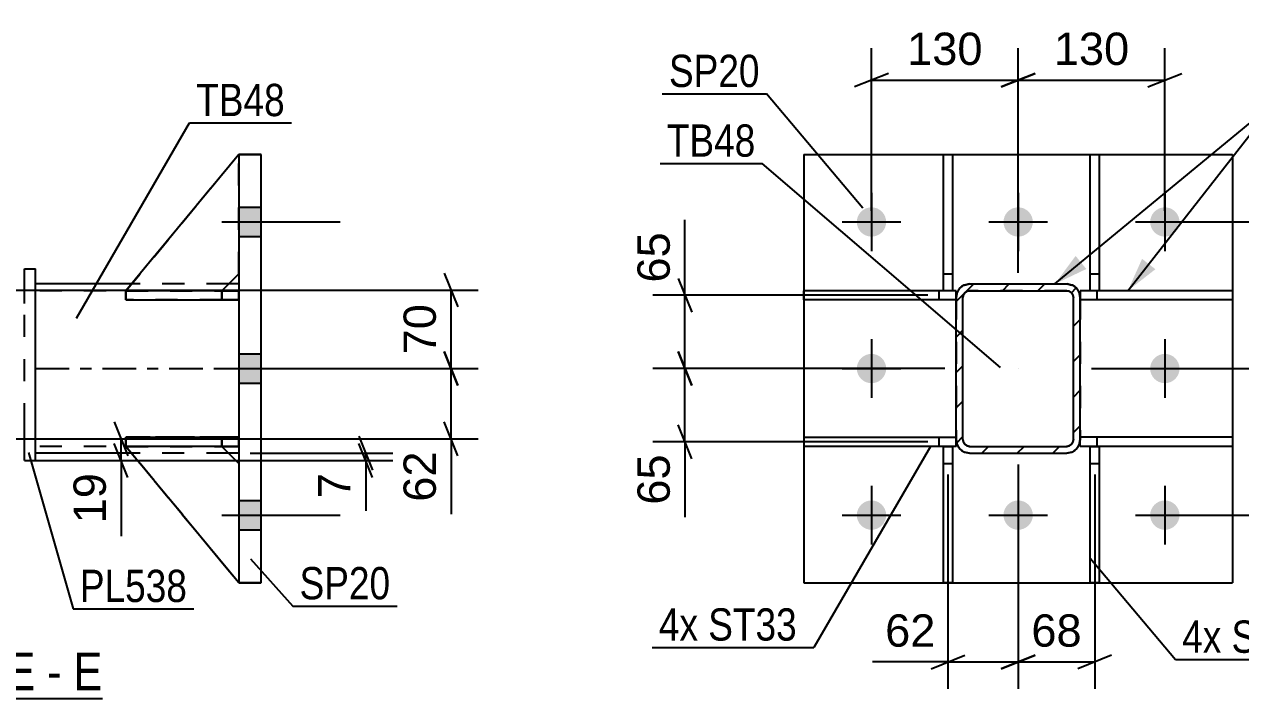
# Model space of a CAD drawing. Header units: millimetres. Extents: x 0 to 841, y 0 to 594.
# Drawn here: x 215.9 to 323.7, y 111.7 to 171.5 of the extents above; entities that cross this region are included whole.
import ezdxf

# ---------------------------------------------------------------- set-up
doc = ezdxf.new("R2010")
doc.units = ezdxf.units.MM
doc.linetypes.add('DXK_LINE_DOT2', pattern=[3.9198, 1.9599, -1.9599])
doc.linetypes.add('DXK_LINE_DOT3', pattern=[5.9187, 2.979, -0.9799, 0.9799, -0.9799])
doc.styles.add('Arial', font='ARIAL.TTF', dxfattribs={"height": 0.2})
doc.styles.add('Arial Narrow', font='ARIALN.TTF', dxfattribs={"height": 0.2})

# ---------------------------------------------------------------- blocks, each defined once
blk = doc.blocks.new('Unknown-317311729-48 - 5250')
at = {"color": 6, "linetype": 'Continuous'}
blk.add_line((195.2, 111.68), (222.85, 111.68), dxfattribs=at)
at = {"color": 0, "linetype": 'Continuous'}
for points in [[(213.31, 112.43), (213.31, 115.93), (195.2, 115.93), (195.2, 112.43)], [(216.91, 112.43), (216.91, 115.93), (214.36, 115.93), (214.36, 112.43)], [(219.24, 112.43), (219.24, 115.93), (217.96, 115.93), (217.96, 112.43)], [(222.85, 112.43), (222.85, 115.93), (220.29, 115.93), (220.29, 112.43)]]:
    blk.add_wipeout(points, dxfattribs=at)
at = {"color": 7, "linetype": 'Continuous', "style": 'Arial Narrow'}
for s, p in [('SECTION ', (195.2, 112.43)), ('E', (214.36, 112.43)), ('E', (220.29, 112.43)), ('-', (217.96, 112.43))]:
    blk.add_text(s, height=3.34, dxfattribs=at).set_placement(p)
blk = doc.blocks.new('Part-317311729-5839 - 5611')
at = {"color": 2, "linetype": 'Continuous'}
for p, q in [((323.02, 134.86), (309.52, 134.86)), ((323.02, 134.86), (323.02, 134.06)), ((309.52, 134.06), (309.52, 134.66)), ((323.02, 134.06), (309.52, 134.06))]:
    blk.add_line(p, q, dxfattribs=at)
at = {"color": 7, "linetype": 'DXK_LINE_DOT2'}
for p, q in [((309.52, 134.66), (309.52, 134.86)), ((311.02, 134.06), (311.02, 134.86))]:
    blk.add_line(p, q, dxfattribs=at)
blk = doc.blocks.new('Bolt-317311729-5646 - 5611')
at = {"linetype": 'Continuous'}
for points in [[(292.32, 153.96, -1), (289.72, 153.96, -1)], [(305.32, 153.96, -1), (302.72, 153.96, -1)], [(318.32, 153.96, -1), (315.72, 153.96, -1)], [(292.32, 140.96, -1), (289.72, 140.96, -1)], [(318.32, 140.96, -1), (315.72, 140.96, -1)], [(292.32, 127.96, -1), (289.72, 127.96, -1)], [(305.32, 127.96, -1), (302.72, 127.96, -1)], [(318.32, 127.96, -1), (315.72, 127.96, -1)]]:
    blk.add_hatch(color=1, dxfattribs=at).paths.add_polyline_path(points)
at = {"color": 1, "linetype": 'Continuous'}
for p, q in [((291.02, 156.56), (291.02, 151.36)), ((304.02, 156.56), (304.02, 151.36)), ((317.02, 156.56), (317.02, 151.36)), ((288.42, 153.96), (293.62, 153.96)), ((301.42, 153.96), (306.62, 153.96)), ((314.42, 153.96), (319.62, 153.96)), ((291.02, 143.56), (291.02, 138.36)), ((317.02, 143.56), (317.02, 138.36)), ((288.42, 140.96), (293.62, 140.96)), ((314.42, 140.96), (319.62, 140.96)), ((291.02, 130.56), (291.02, 125.36)), ((304.02, 130.56), (304.02, 125.36)), ((317.02, 130.56), (317.02, 125.36)), ((288.42, 127.96), (293.62, 127.96)), ((301.42, 127.96), (306.62, 127.96)), ((314.42, 127.96), (319.62, 127.96))]:
    blk.add_line(p, q, dxfattribs=at)
blk = doc.blocks.new('Part-317311729-5779 - 5611')
at = {"linetype": 'Continuous'}
h = blk.add_hatch(dxfattribs=at)
h.set_pattern_fill('', scale=0.7, style=0, pattern_type=0)
h.set_pattern_definition([(45, (309.1654, 148.1096), (-1.57154, 1.57154), [])])
h.paths.add_polyline_path([(309.43, 147.72), (309.17, 148.11), (308.78, 148.37), (308.32, 148.46), (299.72, 148.46), (299.26, 148.37), (298.87, 148.11), (298.61, 147.72), (298.52, 147.26), (298.52, 134.66), (298.61, 134.2), (298.87, 133.81), (299.26, 133.55), (299.72, 133.46), (308.32, 133.46), (308.78, 133.55), (309.17, 133.81), (309.43, 134.2), (309.52, 134.66), (309.52, 147.26)])
h.paths.add_polyline_path([(308.92, 134.66), (308.87, 134.43), (308.74, 134.24), (308.55, 134.11), (308.32, 134.06), (299.72, 134.06), (299.49, 134.11), (299.29, 134.24), (299.16, 134.43), (299.12, 134.66), (299.12, 147.26), (299.16, 147.49), (299.29, 147.69), (299.49, 147.82), (299.72, 147.86), (308.32, 147.86), (308.55, 147.82), (308.74, 147.69), (308.87, 147.49), (308.92, 147.26)])
at = {"color": 7, "linetype": 'DXK_LINE_DOT2'}
for p, q in [((298.52, 147.26), (298.61, 147.72)), ((299.26, 148.37), (299.72, 148.46)), ((299.49, 147.82), (299.29, 147.69)), ((299.72, 147.86), (299.49, 147.82)), ((299.72, 148.46), (308.32, 148.46)), ((308.32, 147.86), (299.72, 147.86)), ((308.32, 148.46), (308.78, 148.37)), ((308.55, 147.82), (308.32, 147.86)), ((308.74, 147.69), (308.55, 147.82)), ((309.43, 147.72), (309.52, 147.26)), ((298.52, 147.26), (298.52, 134.66)), ((299.16, 147.49), (299.12, 147.26)), ((299.12, 134.66), (299.12, 147.26)), ((299.29, 147.69), (299.16, 147.49)), ((308.87, 147.49), (308.74, 147.69)), ((308.92, 147.26), (308.87, 147.49)), ((308.92, 134.66), (308.92, 147.26)), ((309.52, 147.26), (309.52, 134.66)), ((298.61, 134.2), (298.52, 134.66)), ((299.12, 134.66), (299.16, 134.43)), ((299.16, 134.43), (299.29, 134.24)), ((299.29, 134.24), (299.49, 134.11)), ((299.49, 134.11), (299.72, 134.06)), ((299.72, 134.06), (308.32, 134.06)), ((308.32, 134.06), (308.55, 134.11)), ((308.55, 134.11), (308.74, 134.24)), ((308.74, 134.24), (308.87, 134.43)), ((308.87, 134.43), (308.92, 134.66)), ((309.52, 134.66), (309.43, 134.2)), ((299.72, 133.46), (299.26, 133.55)), ((299.72, 133.46), (308.32, 133.46)), ((308.78, 133.55), (308.32, 133.46))]:
    blk.add_line(p, q, dxfattribs=at)
at = {"color": 2, "linetype": 'Continuous'}
for p, q in [((298.61, 147.72), (298.52, 147.26)), ((299.72, 148.46), (299.26, 148.37)), ((299.29, 147.69), (299.49, 147.82)), ((299.49, 147.82), (299.72, 147.86)), ((299.72, 148.46), (308.32, 148.46)), ((299.72, 147.86), (308.32, 147.86)), ((308.78, 148.37), (308.32, 148.46)), ((308.32, 147.86), (308.55, 147.82)), ((308.55, 147.82), (308.74, 147.69)), ((309.52, 147.26), (309.43, 147.72)), ((298.52, 134.66), (298.52, 147.26)), ((299.12, 147.26), (299.16, 147.49)), ((299.12, 134.66), (299.12, 147.26)), ((299.16, 147.49), (299.29, 147.69)), ((308.74, 147.69), (308.87, 147.49)), ((308.87, 147.49), (308.92, 147.26)), ((308.92, 134.66), (308.92, 147.26)), ((309.52, 134.66), (309.52, 147.26)), ((298.52, 134.66), (298.61, 134.2)), ((299.16, 134.43), (299.12, 134.66)), ((299.29, 134.24), (299.16, 134.43)), ((299.49, 134.11), (299.29, 134.24)), ((299.72, 134.06), (299.49, 134.11)), ((299.72, 134.06), (308.32, 134.06)), ((308.55, 134.11), (308.32, 134.06)), ((308.74, 134.24), (308.55, 134.11)), ((308.87, 134.43), (308.74, 134.24)), ((308.92, 134.66), (308.87, 134.43)), ((309.43, 134.2), (309.52, 134.66)), ((299.26, 133.55), (299.72, 133.46)), ((299.72, 133.46), (308.32, 133.46)), ((308.32, 133.46), (308.78, 133.55))]:
    blk.add_line(p, q, dxfattribs=at)
at = {"color": 7, "linetype": 'DXK_LINE_DOT3'}
blk.add_line((304.02, 140.96), (304.02, 140.96), dxfattribs=at)
at = {"color": 7, "linetype": 'DXK_LINE_DOT2'}
for centre, start, end in [((299.72, 147.26), 112.5, 157.5), ((308.32, 147.26), 22.5, 67.5), ((299.72, 134.66), 202.5, 247.5), ((308.32, 134.66), 292.5, 337.5)]:
    blk.add_arc(centre, 1.2, start, end, dxfattribs=at)
at = {"color": 2, "linetype": 'Continuous'}
for centre, start, end in [((299.72, 147.26), 112.5, 157.5), ((308.32, 147.26), 22.5, 67.5), ((299.72, 134.66), 202.5, 247.5), ((308.32, 134.66), 292.5, 337.5)]:
    blk.add_arc(centre, 1.2, start, end, dxfattribs=at)
blk = doc.blocks.new('Part-317311729-5731 - 5611')
at = {"color": 2, "linetype": 'Continuous'}
for p, q in [((309.52, 147.86), (309.52, 147.26)), ((310.4, 147.86), (309.52, 147.86)), ((323.02, 147.86), (311.2, 147.86)), ((323.02, 147.86), (323.02, 147.06)), ((323.02, 147.06), (309.52, 147.06))]:
    blk.add_line(p, q, dxfattribs=at)
at = {"color": 7, "linetype": 'DXK_LINE_DOT2'}
for p, q in [((311.2, 147.86), (310.4, 147.86)), ((311.02, 147.06), (311.02, 147.86)), ((309.52, 147.26), (309.52, 147.06))]:
    blk.add_line(p, q, dxfattribs=at)
blk = doc.blocks.new('Part-317311729-5757 - 5611')
at = {"color": 2, "linetype": 'Continuous'}
for p, q in [((285.02, 159.96), (323.02, 159.96)), ((285.02, 159.96), (285.02, 121.96)), ((323.02, 159.96), (323.02, 121.96)), ((285.02, 121.96), (323.02, 121.96))]:
    blk.add_line(p, q, dxfattribs=at)
blk = doc.blocks.new('Part-317311729-5794 - 5611')
at = {"color": 2, "linetype": 'Continuous'}
for p, q in [((310.4, 121.96), (310.4, 134.05)), ((310.4, 134.05), (311.2, 134.05)), ((311.2, 134.05), (311.2, 121.96)), ((311.2, 121.96), (310.4, 121.96))]:
    blk.add_line(p, q, dxfattribs=at)
at = {"color": 7, "linetype": 'DXK_LINE_DOT2'}
blk.add_line((310.4, 132.55), (311.2, 132.55), dxfattribs=at)
blk = doc.blocks.new('Part-317311729-5814 - 5611')
at = {"color": 2, "linetype": 'Continuous'}
for p, q in [((297.4, 121.96), (297.4, 134.05)), ((297.4, 134.05), (298.2, 134.05)), ((298.2, 134.05), (298.2, 121.96)), ((298.2, 121.96), (297.4, 121.96))]:
    blk.add_line(p, q, dxfattribs=at)
at = {"color": 7, "linetype": 'DXK_LINE_DOT2'}
blk.add_line((297.4, 132.55), (298.2, 132.55), dxfattribs=at)
blk = doc.blocks.new('Part-317311729-5819 - 5611')
at = {"color": 2, "linetype": 'Continuous'}
for p, q in [((310.4, 147.85), (310.4, 159.96)), ((310.4, 159.96), (311.2, 159.96)), ((311.2, 159.96), (311.2, 147.85)), ((311.2, 147.85), (310.4, 147.85))]:
    blk.add_line(p, q, dxfattribs=at)
at = {"color": 7, "linetype": 'DXK_LINE_DOT2'}
blk.add_line((310.4, 149.35), (311.2, 149.35), dxfattribs=at)
blk = doc.blocks.new('Part-317311729-5824 - 5611')
at = {"color": 2, "linetype": 'Continuous'}
for p, q in [((297.4, 147.85), (297.4, 159.96)), ((297.4, 159.96), (298.2, 159.96)), ((298.2, 159.96), (298.2, 147.85)), ((298.2, 147.85), (297.4, 147.85))]:
    blk.add_line(p, q, dxfattribs=at)
at = {"color": 7, "linetype": 'DXK_LINE_DOT2'}
blk.add_line((297.4, 149.35), (298.2, 149.35), dxfattribs=at)
blk = doc.blocks.new('Part-317311729-5829 - 5611')
at = {"color": 2, "linetype": 'Continuous'}
for p, q in [((285.02, 134.86), (298.52, 134.86)), ((285.02, 134.86), (285.02, 134.06)), ((298.52, 134.06), (285.02, 134.06)), ((298.52, 134.06), (298.52, 134.66))]:
    blk.add_line(p, q, dxfattribs=at)
at = {"color": 7, "linetype": 'DXK_LINE_DOT2'}
for p, q in [((297.02, 134.06), (297.02, 134.86)), ((298.52, 134.86), (298.52, 134.66))]:
    blk.add_line(p, q, dxfattribs=at)
blk = doc.blocks.new('Part-317311729-5834 - 5611')
at = {"color": 2, "linetype": 'Continuous'}
for p, q in [((285.02, 147.06), (285.02, 147.86)), ((297.4, 147.86), (285.02, 147.86)), ((298.52, 147.86), (298.2, 147.86)), ((298.52, 147.26), (298.52, 147.86)), ((298.52, 147.06), (285.02, 147.06))]:
    blk.add_line(p, q, dxfattribs=at)
at = {"color": 7, "linetype": 'DXK_LINE_DOT2'}
for p, q in [((297.02, 147.06), (297.02, 147.86)), ((298.2, 147.86), (297.4, 147.86)), ((298.52, 147.26), (298.52, 147.06))]:
    blk.add_line(p, q, dxfattribs=at)
blk = doc.blocks.new('Part-317311729-5280 - 5250')
at = {"color": 2, "linetype": 'Continuous'}
for p, q in [((215.94, 149.8), (216.94, 149.8)), ((215.94, 146.72), (215.94, 149.8)), ((216.94, 132.8), (216.94, 149.8)), ((215.94, 132.8), (215.94, 135.92)), ((215.94, 132.8), (216.94, 132.8))]:
    blk.add_line(p, q, dxfattribs=at)
at = {"color": 7, "linetype": 'DXK_LINE_DOT2'}
for p, q in [((215.94, 149.8), (216.94, 149.8)), ((215.94, 135.92), (215.94, 146.72)), ((215.94, 132.8), (216.94, 132.8))]:
    blk.add_line(p, q, dxfattribs=at)
blk = doc.blocks.new('Bolt-317311729-5406 - 5250')
at = {"linetype": 'Continuous'}
for points in [[(236.94, 152.66), (236.94, 155.26), (234.94, 155.26), (234.94, 152.66)], [(236.94, 152.66), (236.94, 155.26), (234.94, 155.26), (234.94, 152.66)], [(236.94, 152.66), (236.94, 155.26), (234.94, 155.26), (234.94, 152.66)], [(236.94, 139.66), (236.94, 142.26), (234.94, 142.26), (234.94, 139.66)], [(236.94, 139.66), (236.94, 142.26), (234.94, 142.26), (234.94, 139.66)], [(236.94, 126.66), (236.94, 129.26), (234.94, 129.26), (234.94, 126.66)], [(236.94, 126.66), (236.94, 129.26), (234.94, 129.26), (234.94, 126.66)], [(236.94, 126.66), (236.94, 129.26), (234.94, 129.26), (234.94, 126.66)]]:
    blk.add_hatch(color=1, dxfattribs=at).paths.add_polyline_path(points)
at = {"color": 1, "linetype": 'Continuous'}
for p, q in [((234.94, 155.26), (236.94, 155.26)), ((234.94, 155.26), (236.94, 155.26)), ((234.94, 155.26), (236.94, 155.26)), ((233.44, 153.96), (243.94, 153.96)), ((233.44, 153.96), (243.94, 153.96)), ((233.44, 153.96), (243.94, 153.96)), ((234.94, 152.66), (236.94, 152.66)), ((234.94, 152.66), (236.94, 152.66)), ((234.94, 152.66), (236.94, 152.66)), ((234.94, 142.26), (236.94, 142.26)), ((234.94, 142.26), (236.94, 142.26)), ((233.44, 140.96), (243.94, 140.96)), ((233.44, 140.96), (243.94, 140.96)), ((234.94, 139.66), (236.94, 139.66)), ((234.94, 139.66), (236.94, 139.66)), ((234.94, 129.26), (236.94, 129.26)), ((234.94, 129.26), (236.94, 129.26)), ((234.94, 129.26), (236.94, 129.26)), ((233.44, 127.96), (243.94, 127.96)), ((233.44, 127.96), (243.94, 127.96)), ((233.44, 127.96), (243.94, 127.96)), ((234.94, 126.66), (236.94, 126.66)), ((234.94, 126.66), (236.94, 126.66)), ((234.94, 126.66), (236.94, 126.66))]:
    blk.add_line(p, q, dxfattribs=at)
blk = doc.blocks.new('Part-317311729-5285 - 5250')
at = {"color": 2, "linetype": 'Continuous'}
for p, q in [((225.44, 148.46), (216.94, 148.46)), ((234.94, 148.46), (234.04, 148.46)), ((225.43, 133.46), (216.94, 133.46)), ((234.94, 133.46), (234.03, 133.46))]:
    blk.add_line(p, q, dxfattribs=at)
at = {"color": 7, "linetype": 'DXK_LINE_DOT2'}
for p, q in [((216.94, 133.46), (216.94, 148.46)), ((234.94, 147.86), (216.94, 147.86)), ((234.04, 148.46), (225.44, 148.46)), ((234.94, 148.46), (234.94, 133.46)), ((234.94, 134.06), (216.94, 134.06)), ((234.03, 133.46), (225.43, 133.46))]:
    blk.add_line(p, q, dxfattribs=at)
at = {"color": 7, "linetype": 'DXK_LINE_DOT3'}
blk.add_line((216.94, 140.96), (234.94, 140.96), dxfattribs=at)
blk = doc.blocks.new('Part-317311729-5286 - 5250')
at = {"color": 2, "linetype": 'Continuous'}
for p, q in [((224.94, 134.05), (224.94, 134.05)), ((233.44, 134.05), (224.94, 134.05)), ((234.94, 121.96), (224.94, 134.05)), ((233.44, 134.05), (233.44, 134.05)), ((233.44, 134.05), (234.94, 132.55))]:
    blk.add_line(p, q, dxfattribs=at)
at = {"color": 7, "linetype": 'DXK_LINE_DOT2'}
for p, q in [((224.94, 134.05), (233.44, 134.05)), ((234.94, 121.96), (224.94, 134.05)), ((233.44, 134.05), (234.94, 132.55)), ((234.94, 132.55), (234.94, 121.96))]:
    blk.add_line(p, q, dxfattribs=at)
blk = doc.blocks.new('Part-317311729-5287 - 5250')
at = {"color": 7, "linetype": 'DXK_LINE_DOT2'}
for p, q in [((224.94, 134.05), (233.44, 134.05)), ((234.94, 121.96), (224.94, 134.05)), ((224.94, 134.05), (224.94, 134.05)), ((233.44, 134.05), (224.94, 134.05)), ((224.94, 134.05), (234.94, 121.96)), ((233.44, 134.05), (234.94, 132.55)), ((233.44, 134.05), (233.44, 134.05)), ((234.94, 132.55), (233.44, 134.05)), ((234.94, 132.55), (234.94, 121.96))]:
    blk.add_line(p, q, dxfattribs=at)
blk = doc.blocks.new('Part-317311729-5288 - 5250')
at = {"color": 2, "linetype": 'Continuous'}
for p, q in [((234.94, 159.96), (224.94, 147.85)), ((234.94, 159.96), (234.94, 159.96)), ((234.94, 159.96), (234.94, 159.96)), ((233.45, 147.86), (234.94, 149.35)), ((226.18, 147.85), (224.94, 147.85)), ((224.94, 147.85), (224.94, 147.85))]:
    blk.add_line(p, q, dxfattribs=at)
at = {"color": 7, "linetype": 'DXK_LINE_DOT2'}
for p, q in [((234.94, 159.96), (224.94, 147.85)), ((234.94, 149.35), (234.94, 159.96)), ((233.44, 147.85), (234.94, 149.35)), ((233.44, 147.85), (224.94, 147.85)), ((233.44, 147.85), (226.18, 147.85)), ((233.44, 147.85), (233.45, 147.86)), ((233.44, 147.85), (233.44, 147.85))]:
    blk.add_line(p, q, dxfattribs=at)
blk = doc.blocks.new('Part-317311729-5289 - 5250')
at = {"color": 7, "linetype": 'DXK_LINE_DOT2'}
for p, q in [((234.94, 159.96), (224.94, 147.85)), ((224.94, 147.85), (234.94, 159.96)), ((234.94, 149.35), (234.94, 159.96)), ((233.44, 147.85), (234.94, 149.35)), ((233.44, 147.85), (234.94, 149.35)), ((224.94, 147.85), (233.44, 147.85)), ((224.94, 147.85), (224.94, 147.85)), ((233.44, 147.85), (224.94, 147.85)), ((233.44, 147.85), (233.44, 147.85))]:
    blk.add_line(p, q, dxfattribs=at)
blk = doc.blocks.new('Part-317311729-5290 - 5250')
at = {"color": 7, "linetype": 'DXK_LINE_DOT2'}
for p, q in [((224.94, 134.06), (224.94, 134.86)), ((224.94, 134.86), (233.44, 134.86)), ((234.94, 134.86), (224.94, 134.86)), ((233.44, 134.06), (233.44, 134.86)), ((233.44, 134.86), (234.94, 134.86)), ((234.94, 134.06), (234.94, 134.86)), ((234.94, 134.06), (234.94, 134.86)), ((234.94, 134.86), (234.94, 134.86)), ((233.44, 134.06), (224.94, 134.06)), ((224.94, 134.06), (234.94, 134.06)), ((234.94, 134.06), (233.44, 134.06)), ((234.94, 134.06), (234.94, 134.06))]:
    blk.add_line(p, q, dxfattribs=at)
blk = doc.blocks.new('Part-317311729-5291 - 5250')
at = {"color": 7, "linetype": 'DXK_LINE_DOT2'}
for p, q in [((224.94, 147.06), (224.94, 147.86)), ((224.94, 147.86), (233.44, 147.86)), ((234.94, 147.86), (224.94, 147.86)), ((233.44, 147.06), (233.44, 147.86)), ((233.44, 147.86), (234.94, 147.86)), ((234.94, 147.06), (234.94, 147.86)), ((234.94, 147.06), (234.94, 147.86)), ((234.94, 147.86), (234.94, 147.86)), ((233.44, 147.06), (224.94, 147.06)), ((224.94, 147.06), (234.94, 147.06)), ((234.94, 147.06), (233.44, 147.06)), ((234.94, 147.06), (234.94, 147.06))]:
    blk.add_line(p, q, dxfattribs=at)
blk = doc.blocks.new('Part-317311729-5292 - 5250')
at = {"color": 2, "linetype": 'Continuous'}
for p, q in [((224.94, 134.86), (234.94, 134.86)), ((224.94, 134.86), (224.94, 134.06)), ((234.94, 134.86), (234.94, 134.86)), ((234.94, 134.06), (234.94, 134.86)), ((234.94, 134.06), (224.94, 134.06))]:
    blk.add_line(p, q, dxfattribs=at)
at = {"color": 7, "linetype": 'DXK_LINE_DOT2'}
for p, q in [((233.44, 134.86), (224.94, 134.86)), ((234.94, 134.86), (233.44, 134.86)), ((233.44, 134.86), (233.44, 134.06)), ((234.94, 134.86), (234.94, 134.86)), ((224.94, 134.06), (233.44, 134.06)), ((233.44, 134.06), (234.94, 134.06))]:
    blk.add_line(p, q, dxfattribs=at)
blk = doc.blocks.new('Part-317311729-5293 - 5250')
at = {"color": 2, "linetype": 'Continuous'}
for p, q in [((224.94, 147.86), (224.94, 147.86)), ((224.94, 147.86), (224.94, 147.06)), ((234.94, 147.86), (226.18, 147.86)), ((234.94, 147.86), (234.94, 147.86)), ((234.94, 147.86), (234.94, 147.06)), ((224.94, 147.06), (234.94, 147.06))]:
    blk.add_line(p, q, dxfattribs=at)
at = {"color": 7, "linetype": 'DXK_LINE_DOT2'}
for p, q in [((226.18, 147.86), (224.94, 147.86)), ((233.44, 147.86), (224.94, 147.86)), ((233.44, 147.86), (234.94, 147.86)), ((233.44, 147.86), (233.44, 147.06)), ((234.94, 147.86), (234.94, 147.86)), ((224.94, 147.06), (233.44, 147.06)), ((233.44, 147.06), (234.94, 147.06))]:
    blk.add_line(p, q, dxfattribs=at)
blk = doc.blocks.new('Part-317311729-5311 - 5250')
at = {"color": 2, "linetype": 'Continuous'}
for p, q in [((234.94, 159.96), (236.94, 159.96)), ((234.94, 159.96), (234.94, 159.96)), ((234.94, 159.96), (234.94, 121.96)), ((236.94, 159.96), (236.94, 159.96)), ((236.94, 121.96), (236.94, 159.96)), ((236.94, 121.96), (234.94, 121.96))]:
    blk.add_line(p, q, dxfattribs=at)
at = {"color": 7, "linetype": 'DXK_LINE_DOT2'}
for p, q in [((236.94, 159.96), (234.94, 159.96)), ((234.94, 121.96), (234.94, 121.96)), ((234.94, 121.96), (236.94, 121.96)), ((236.94, 121.96), (236.94, 121.96))]:
    blk.add_line(p, q, dxfattribs=at)
blk = doc.blocks.new('StraightDimension-317311729-5860 - 5611')
at = {"color": 7, "linetype": 'Continuous'}
for p, q in [((274.49, 147.46), (274.49, 154.16)), ((274.49, 147.46), (274.49, 154.16)), ((273.89, 148.96), (275.09, 145.96)), ((296.02, 147.46), (271.64, 147.46)), ((274.49, 140.96), (274.49, 147.46)), ((275.09, 139.46), (273.89, 142.46)), ((297.52, 140.96), (271.64, 140.96))]:
    blk.add_line(p, q, dxfattribs=at)
at = {"color": 0}
blk.add_wipeout([(273.74, 153.64), (269.54, 153.64), (269.54, 147.99), (273.74, 147.99)], dxfattribs=at)
at = {"color": 3, "style": 'Arial'}
blk.add_text('65', height=2.865, rotation=90.0002, dxfattribs=at).set_placement((273.14, 148.59))
blk = doc.blocks.new('StraightDimension-317311729-5841 - 5611')
at = {"color": 7, "linetype": 'Continuous'}
for p, q in [((297.8, 131.55), (297.8, 112.54)), ((304.02, 132.46), (304.02, 112.54)), ((296.3, 114.34), (299.3, 115.54)), ((305.52, 115.54), (302.52, 114.34)), ((297.8, 114.94), (291.1, 114.94)), ((297.8, 114.94), (291.1, 114.94)), ((297.8, 114.94), (304.02, 114.94))]:
    blk.add_line(p, q, dxfattribs=at)
at = {"color": 0}
blk.add_wipeout([(297.28, 115.69), (297.28, 119.89), (291.63, 119.89), (291.63, 115.69)], dxfattribs=at)
at = {"color": 3, "style": 'Arial'}
blk.add_text('62', height=2.865, dxfattribs=at).set_placement((292.23, 116.29))
blk = doc.blocks.new('StraightDimension-317311729-5847 - 5611')
at = {"color": 7, "linetype": 'Continuous'}
for p, q in [((304.02, 132.46), (304.02, 112.54)), ((310.8, 131.55), (310.8, 112.54)), ((302.52, 114.34), (305.52, 115.54)), ((312.3, 115.54), (309.3, 114.34)), ((304.02, 114.94), (310.8, 114.94))]:
    blk.add_line(p, q, dxfattribs=at)
at = {"color": 0}
blk.add_wipeout([(310.23, 115.69), (310.23, 119.89), (304.59, 119.89), (304.59, 115.69)], dxfattribs=at)
at = {"color": 3, "style": 'Arial'}
blk.add_text('68', height=2.865, dxfattribs=at).set_placement((305.19, 116.29))
blk = doc.blocks.new('StraightDimension-317311729-5853 - 5611')
at = {"color": 7, "linetype": 'Continuous'}
for p, q in [((273.89, 142.46), (275.09, 139.46)), ((297.52, 140.96), (271.64, 140.96)), ((274.49, 134.46), (274.49, 140.96)), ((275.09, 132.96), (273.89, 135.96)), ((296.02, 134.46), (271.64, 134.46)), ((274.49, 134.46), (274.49, 127.77)), ((274.49, 134.46), (274.49, 127.77))]:
    blk.add_line(p, q, dxfattribs=at)
at = {"color": 0}
blk.add_wipeout([(273.74, 133.94), (269.54, 133.94), (269.54, 128.29), (273.74, 128.29)], dxfattribs=at)
at = {"color": 3, "style": 'Arial'}
blk.add_text('65', height=2.865, rotation=90.0002, dxfattribs=at).set_placement((273.14, 128.89))
blk = doc.blocks.new('StraightDimension-317311729-5867 - 5611')
at = {"color": 7, "linetype": 'Continuous'}
for p, q in [((304.02, 149.46), (304.02, 169.39)), ((317.02, 154.96), (317.02, 169.39)), ((305.52, 167.14), (302.52, 165.94)), ((315.52, 165.94), (318.52, 167.14)), ((304.02, 166.54), (317.02, 166.54))]:
    blk.add_line(p, q, dxfattribs=at)
at = {"color": 0}
blk.add_wipeout([(314.45, 167.29), (314.45, 171.49), (306.58, 171.49), (306.58, 167.29)], dxfattribs=at)
at = {"color": 3, "style": 'Arial'}
blk.add_text('130', height=2.865, dxfattribs=at).set_placement((307.18, 167.89))
blk = doc.blocks.new('StraightDimension-317311729-5880 - 5611')
at = {"color": 7, "linetype": 'Continuous'}
for p, q in [((291.02, 154.96), (291.02, 169.39)), ((304.02, 149.46), (304.02, 169.39)), ((292.52, 167.14), (289.52, 165.94)), ((302.52, 165.94), (305.52, 167.14)), ((291.02, 166.54), (304.02, 166.54))]:
    blk.add_line(p, q, dxfattribs=at)
at = {"color": 0}
blk.add_wipeout([(301.45, 167.29), (301.45, 171.49), (293.58, 171.49), (293.58, 167.29)], dxfattribs=at)
at = {"color": 3, "style": 'Arial'}
blk.add_text('130', height=2.865, dxfattribs=at).set_placement((294.18, 167.89))
blk = doc.blocks.new('StraightDimension-317311729-5894 - 5611')
at = {"color": 7, "linetype": 'Continuous'}
for p, q in [((332.65, 139.46), (331.45, 142.46)), ((310.52, 140.96), (334.45, 140.96)), ((332.05, 127.96), (332.05, 140.96)), ((331.45, 129.46), (332.65, 126.46)), ((318.02, 127.96), (334.45, 127.96))]:
    blk.add_line(p, q, dxfattribs=at)
at = {"color": 0}
blk.add_wipeout([(331.3, 138.4), (327.1, 138.4), (327.1, 130.53), (331.3, 130.53)], dxfattribs=at)
at = {"color": 3, "style": 'Arial'}
blk.add_text('130', height=2.865, rotation=90.0002, dxfattribs=at).set_placement((330.7, 131.13))
blk = doc.blocks.new('StraightDimension-317311729-5904 - 5611')
at = {"color": 7, "linetype": 'Continuous'}
for p, q in [((332.65, 152.46), (331.45, 155.46)), ((318.02, 153.96), (334.45, 153.96)), ((332.05, 140.96), (332.05, 153.96)), ((331.45, 142.46), (332.65, 139.46)), ((310.52, 140.96), (334.45, 140.96))]:
    blk.add_line(p, q, dxfattribs=at)
at = {"color": 0}
blk.add_wipeout([(331.3, 151.4), (327.1, 151.4), (327.1, 143.53), (331.3, 143.53)], dxfattribs=at)
at = {"color": 3, "style": 'Arial'}
blk.add_text('130', height=2.865, rotation=90.0002, dxfattribs=at).set_placement((330.7, 144.13))
blk = doc.blocks.new('StraightDimension-317311729-5464 - 5250')
at = {"color": 7, "linetype": 'Continuous'}
for p, q in [((253.16, 149.42), (254.36, 146.42)), ((212.62, 147.92), (256.16, 147.92)), ((253.76, 140.96), (253.76, 147.92)), ((254.36, 139.46), (253.16, 142.46)), ((237.94, 140.96), (256.16, 140.96))]:
    blk.add_line(p, q, dxfattribs=at)
at = {"color": 0}
blk.add_wipeout([(253.01, 147.27), (248.81, 147.27), (248.81, 141.62), (253.01, 141.62)], dxfattribs=at)
at = {"color": 3, "style": 'Arial'}
blk.add_text('70', height=2.865, rotation=90.0002, dxfattribs=at).set_placement((252.41, 142.22))
blk = doc.blocks.new('StraightDimension-317311729-5497 - 5250')
at = {"color": 7, "linetype": 'Continuous'}
for p, q in [((245.59, 134.96), (246.79, 131.96)), ((246.79, 131.3), (245.59, 134.3)), ((217.94, 132.8), (248.59, 132.8)), ((235.94, 133.46), (248.59, 133.46)), ((246.19, 132.8), (246.19, 133.46)), ((246.19, 132.8), (246.19, 128.33)), ((246.19, 132.8), (246.19, 128.33))]:
    blk.add_line(p, q, dxfattribs=at)
at = {"color": 0}
blk.add_wipeout([(245.44, 132.28), (241.24, 132.28), (241.24, 128.85), (245.44, 128.85)], dxfattribs=at)
at = {"color": 3, "style": 'Arial'}
blk.add_text('7', height=2.87, rotation=90.0002, dxfattribs=at).set_placement((244.84, 129.45))
blk = doc.blocks.new('StraightDimension-317311729-5449 - 5250')
at = {"color": 7, "linetype": 'Continuous'}
for p, q in [((223.91, 136.22), (225.11, 133.22)), ((214.46, 134.72), (226.91, 134.72)), ((225.11, 131.3), (223.91, 134.3)), ((224.51, 132.8), (224.51, 134.72)), ((216.94, 132.8), (226.91, 132.8)), ((224.51, 132.8), (224.51, 126.1)), ((224.51, 132.8), (224.51, 126.1))]:
    blk.add_line(p, q, dxfattribs=at)
at = {"color": 0}
blk.add_wipeout([(223.76, 132.28), (219.56, 132.28), (219.56, 126.63), (223.76, 126.63)], dxfattribs=at)
at = {"color": 3, "style": 'Arial'}
blk.add_text('19', height=2.865, rotation=90.0002, dxfattribs=at).set_placement((223.16, 127.23))
blk = doc.blocks.new('StraightDimension-317311729-5457 - 5250')
at = {"color": 7, "linetype": 'Continuous'}
for p, q in [((253.16, 142.46), (254.36, 139.46)), ((237.94, 140.96), (256.16, 140.96)), ((253.76, 134.72), (253.76, 140.96)), ((254.36, 133.22), (253.16, 136.22)), ((212.62, 134.72), (256.16, 134.72)), ((253.76, 134.72), (253.76, 128.03)), ((253.76, 134.72), (253.76, 128.03))]:
    blk.add_line(p, q, dxfattribs=at)
at = {"color": 0}
blk.add_wipeout([(253.01, 134.2), (248.81, 134.2), (248.81, 128.55), (253.01, 128.55)], dxfattribs=at)
at = {"color": 3, "style": 'Arial'}
blk.add_text('62', height=2.865, rotation=90.0002, dxfattribs=at).set_placement((252.41, 129.15))
blk = doc.blocks.new('Mark-317311729-5775 - 5611')
at = {"color": 30, "linetype": 'Continuous'}
for p in [(272.28, 159.15), (302.46, 141.06)]:
    blk.add_line(p, (281.33, 159.15), dxfattribs=at)
at = {"color": 0}
blk.add_wipeout([(280.73, 159.75), (280.73, 162.75), (272.88, 162.75), (272.88, 159.75)], dxfattribs=at)
blk.add_wipeout([(280.73, 159.75), (280.73, 162.75), (272.88, 162.75), (272.88, 159.75)], dxfattribs=at)
at = {"color": 3, "style": 'Arial Narrow'}
blk.add_text('TB48', height=2.863, dxfattribs=at).set_placement((272.88, 159.75))
blk = doc.blocks.new('Mark-317311729-5753 - 5611')
at = {"color": 30, "linetype": 'Continuous'}
for p in [(272.47, 165.33), (290.26, 155.18)]:
    blk.add_line(p, (281.71, 165.33), dxfattribs=at)
at = {"color": 0}
blk.add_wipeout([(281.11, 165.93), (281.11, 168.93), (273.07, 168.93), (273.07, 165.93)], dxfattribs=at)
blk.add_wipeout([(281.11, 165.93), (281.11, 168.93), (273.07, 168.93), (273.07, 165.93)], dxfattribs=at)
at = {"color": 3, "style": 'Arial Narrow'}
blk.add_text('SP20', height=2.863, dxfattribs=at).set_placement((273.07, 165.93))
blk = doc.blocks.new('MarkSet-317311729-5993 - 5611')
at = {"color": 30, "linetype": 'Continuous'}
for p, q in [((310.4, 124.14), (317.96, 115.15)), ((317.96, 115.15), (332.29, 115.15))]:
    blk.add_line(p, q, dxfattribs=at)
at = {"color": 0}
for points in [[(322.03, 115.75), (322.03, 118.75), (318.56, 118.75), (318.56, 115.75)], [(330.79, 115.75), (330.79, 118.75), (322.93, 118.75), (322.93, 115.75)]]:
    blk.add_wipeout(points, dxfattribs=at)
for points in [[(322.03, 115.75), (322.03, 118.75), (318.56, 118.75), (318.56, 115.75)], [(330.79, 115.75), (330.79, 118.75), (322.93, 118.75), (322.93, 115.75)]]:
    blk.add_wipeout(points, dxfattribs=at)
at = {"color": 3, "style": 'Arial Narrow'}
for s, p in [('4x', (318.56, 115.75)), ('ST32', (322.93, 115.75))]:
    blk.add_text(s, height=2.863, dxfattribs=at).set_placement(p)
blk = doc.blocks.new('WeldMark-317311729-5914 - 5611')
at = {"linetype": 'Continuous'}
for points in [[(310.06, 149.79), (307.27, 148.46), (309.11, 150.95)], [(316.18, 149.77), (313.74, 147.86), (315, 150.69)]]:
    blk.add_hatch(color=30, dxfattribs=at).paths.add_polyline_path(points)
at = {"color": 30, "linetype": 'Continuous'}
for p, q in [((307.27, 148.46), (326.79, 164.58)), ((313.74, 147.86), (326.79, 164.58)), ((326.79, 164.58), (335.79, 164.58))]:
    blk.add_line(p, q, dxfattribs=at)
at = {"color": 3, "linetype": 'Continuous'}
for q in [(334.5, 160.29), (331.07, 160.29)]:
    blk.add_line((331.07, 164.58), q, dxfattribs=at)
for start, end in [(90, 270), (270, 90)]:
    blk.add_arc((326.79, 164.58), 1.5, start, end, dxfattribs=at)
at = {"color": 0, "linetype": 'Continuous'}
blk.add_wipeout([(347.16, 163.68), (347.16, 166.68), (339.39, 166.68), (339.39, 163.68)], dxfattribs=at)
blk.add_wipeout([(347.16, 163.68), (347.16, 166.68), (339.39, 166.68), (339.39, 163.68)], dxfattribs=at)
at = {"color": 3, "linetype": 'Continuous'}
for q in [(340.07, 168.86), (340.07, 160.29)]:
    blk.add_line((335.79, 164.58), q, dxfattribs=at)
at = {"color": 3, "linetype": 'Continuous', "style": 'Arial'}
blk.add_text('TYP', height=2.865, dxfattribs=at).set_placement((339.39, 163.68))
blk = doc.blocks.new('MarkSet-317311729-5963 - 5611')
at = {"color": 30, "linetype": 'Continuous'}
for p in [(296.26, 134.06), (271.58, 116.23)]:
    blk.add_line(p, (285.91, 116.23), dxfattribs=at)
at = {"color": 0}
for points in [[(275.65, 116.83), (275.65, 119.83), (272.18, 119.83), (272.18, 116.83)], [(284.41, 116.83), (284.41, 119.83), (276.55, 119.83), (276.55, 116.83)]]:
    blk.add_wipeout(points, dxfattribs=at)
for points in [[(275.65, 116.83), (275.65, 119.83), (272.18, 119.83), (272.18, 116.83)], [(284.41, 116.83), (284.41, 119.83), (276.55, 119.83), (276.55, 116.83)]]:
    blk.add_wipeout(points, dxfattribs=at)
at = {"color": 3, "style": 'Arial Narrow'}
for s, p in [('4x', (272.18, 116.83)), ('ST33', (276.55, 116.83))]:
    blk.add_text(s, height=2.863, dxfattribs=at).set_placement(p)
blk = doc.blocks.new('Mark-317311729-5276 - 5250')
at = {"color": 30, "linetype": 'Continuous'}
for p, q in [((216.32, 133.52), (220.26, 119.65)), ((220.26, 119.65), (230.97, 119.65))]:
    blk.add_line(p, q, dxfattribs=at)
at = {"color": 0}
blk.add_wipeout([(230.37, 120.25), (230.37, 123.25), (220.86, 123.25), (220.86, 120.25)], dxfattribs=at)
blk.add_wipeout([(230.37, 120.25), (230.37, 123.25), (220.86, 123.25), (220.86, 120.25)], dxfattribs=at)
at = {"color": 3, "style": 'Arial Narrow'}
blk.add_text('PL538', height=2.863, dxfattribs=at).set_placement((220.86, 120.25))
blk = doc.blocks.new('Mark-317311729-5281 - 5250')
at = {"color": 30, "linetype": 'Continuous'}
for p, q in [((220.57, 145.43), (230.57, 162.75)), ((230.57, 162.75), (239.62, 162.75))]:
    blk.add_line(p, q, dxfattribs=at)
at = {"color": 0}
blk.add_wipeout([(239.02, 163.35), (239.02, 166.35), (231.17, 166.35), (231.17, 163.35)], dxfattribs=at)
blk.add_wipeout([(239.02, 163.35), (239.02, 166.35), (231.17, 166.35), (231.17, 163.35)], dxfattribs=at)
at = {"color": 3, "style": 'Arial Narrow'}
blk.add_text('TB48', height=2.863, dxfattribs=at).set_placement((231.17, 163.35))
blk = doc.blocks.new('Mark-317311729-5307 - 5250')
at = {"color": 30, "linetype": 'Continuous'}
for p, q in [((235.99, 124.08), (239.73, 119.89)), ((239.73, 119.89), (248.97, 119.89))]:
    blk.add_line(p, q, dxfattribs=at)
at = {"color": 0}
blk.add_wipeout([(248.37, 120.49), (248.37, 123.49), (240.33, 123.49), (240.33, 120.49)], dxfattribs=at)
blk.add_wipeout([(248.37, 120.49), (248.37, 123.49), (240.33, 123.49), (240.33, 120.49)], dxfattribs=at)
at = {"color": 3, "style": 'Arial Narrow'}
blk.add_text('SP20', height=2.863, dxfattribs=at).set_placement((240.33, 120.49))

msp = doc.modelspace()

# ---------------------------------------------------------------- block references
for name in ['Part-317311729-5288 - 5250', 'Part-317311729-5289 - 5250', 'Part-317311729-5311 - 5250', 'Part-317311729-5757 - 5611', 'Part-317311729-5824 - 5611', 'Part-317311729-5819 - 5611', 'Bolt-317311729-5646 - 5611', 'Bolt-317311729-5406 - 5250', 'Part-317311729-5280 - 5250', 'Part-317311729-5285 - 5250', 'Part-317311729-5291 - 5250', 'Part-317311729-5293 - 5250', 'Part-317311729-5834 - 5611', 'Part-317311729-5779 - 5611', 'Part-317311729-5731 - 5611', 'Part-317311729-5290 - 5250', 'Part-317311729-5292 - 5250', 'Part-317311729-5829 - 5611', 'Part-317311729-5839 - 5611', 'Part-317311729-5286 - 5250', 'Part-317311729-5287 - 5250', 'Part-317311729-5814 - 5611', 'Part-317311729-5794 - 5611', 'Unknown-317311729-48 - 5250']:
    msp.add_blockref(name, (0, 0))

# ---------------------------------------------------------------- next in the draw order: block references
for name in ['StraightDimension-317311729-5867 - 5611', 'StraightDimension-317311729-5860 - 5611', 'StraightDimension-317311729-5464 - 5250', 'StraightDimension-317311729-5497 - 5250', 'StraightDimension-317311729-5841 - 5611', 'Mark-317311729-5307 - 5250']:
    msp.add_blockref(name, (0, 0))

# ---------------------------------------------------------------- next in the draw order: block references
for name in ['StraightDimension-317311729-5880 - 5611', 'Mark-317311729-5281 - 5250', 'StraightDimension-317311729-5853 - 5611', 'StraightDimension-317311729-5449 - 5250', 'StraightDimension-317311729-5847 - 5611']:
    msp.add_blockref(name, (0, 0))

# ---------------------------------------------------------------- next in the draw order: block references
for name in ['Mark-317311729-5775 - 5611', 'StraightDimension-317311729-5457 - 5250', 'StraightDimension-317311729-5894 - 5611', 'MarkSet-317311729-5963 - 5611', 'MarkSet-317311729-5993 - 5611']:
    msp.add_blockref(name, (0, 0))

# ---------------------------------------------------------------- next in the draw order: block references
for name in ['Mark-317311729-5753 - 5611', 'StraightDimension-317311729-5904 - 5611', 'Mark-317311729-5276 - 5250']:
    msp.add_blockref(name, (0, 0))

# ---------------------------------------------------------------- next in the draw order: block references
msp.add_blockref('WeldMark-317311729-5914 - 5611', (0, 0))

doc.saveas('drawing.dxf')
